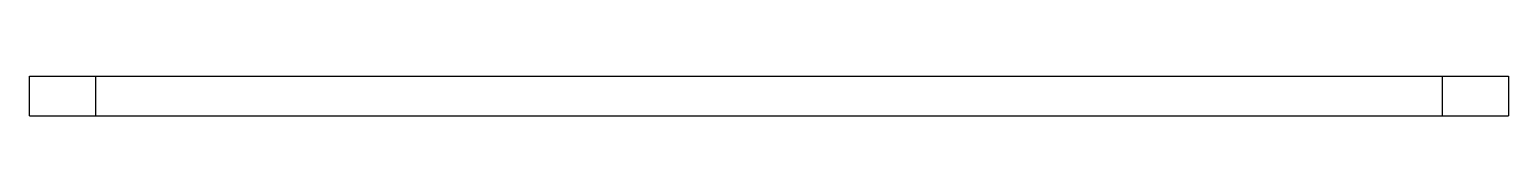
# Paper-space layout '_Top' of a CAD drawing. Header units: millimetres. Extents: x 0 to 112, y -3 to 0.
import ezdxf

# ---------------------------------------------------------------- set-up
doc = ezdxf.new("R2010")
doc.units = ezdxf.units.MM

psp = doc.layouts.new('_Top')

# ---------------------------------------------------------------- linework, layer by layer
at = {"color": 7, "linetype": 'Continuous', "lineweight": 25}
for p, q in [((0, -3), (0, 0)), ((0, 0), (112, 0)), ((5, 0), (5, -3)), ((107, -3), (107, 0)), ((112, 0), (112, -3)), ((0, -3), (112, -3))]:
    psp.add_line(p, q, dxfattribs=at)

doc.saveas('drawing.dxf')
